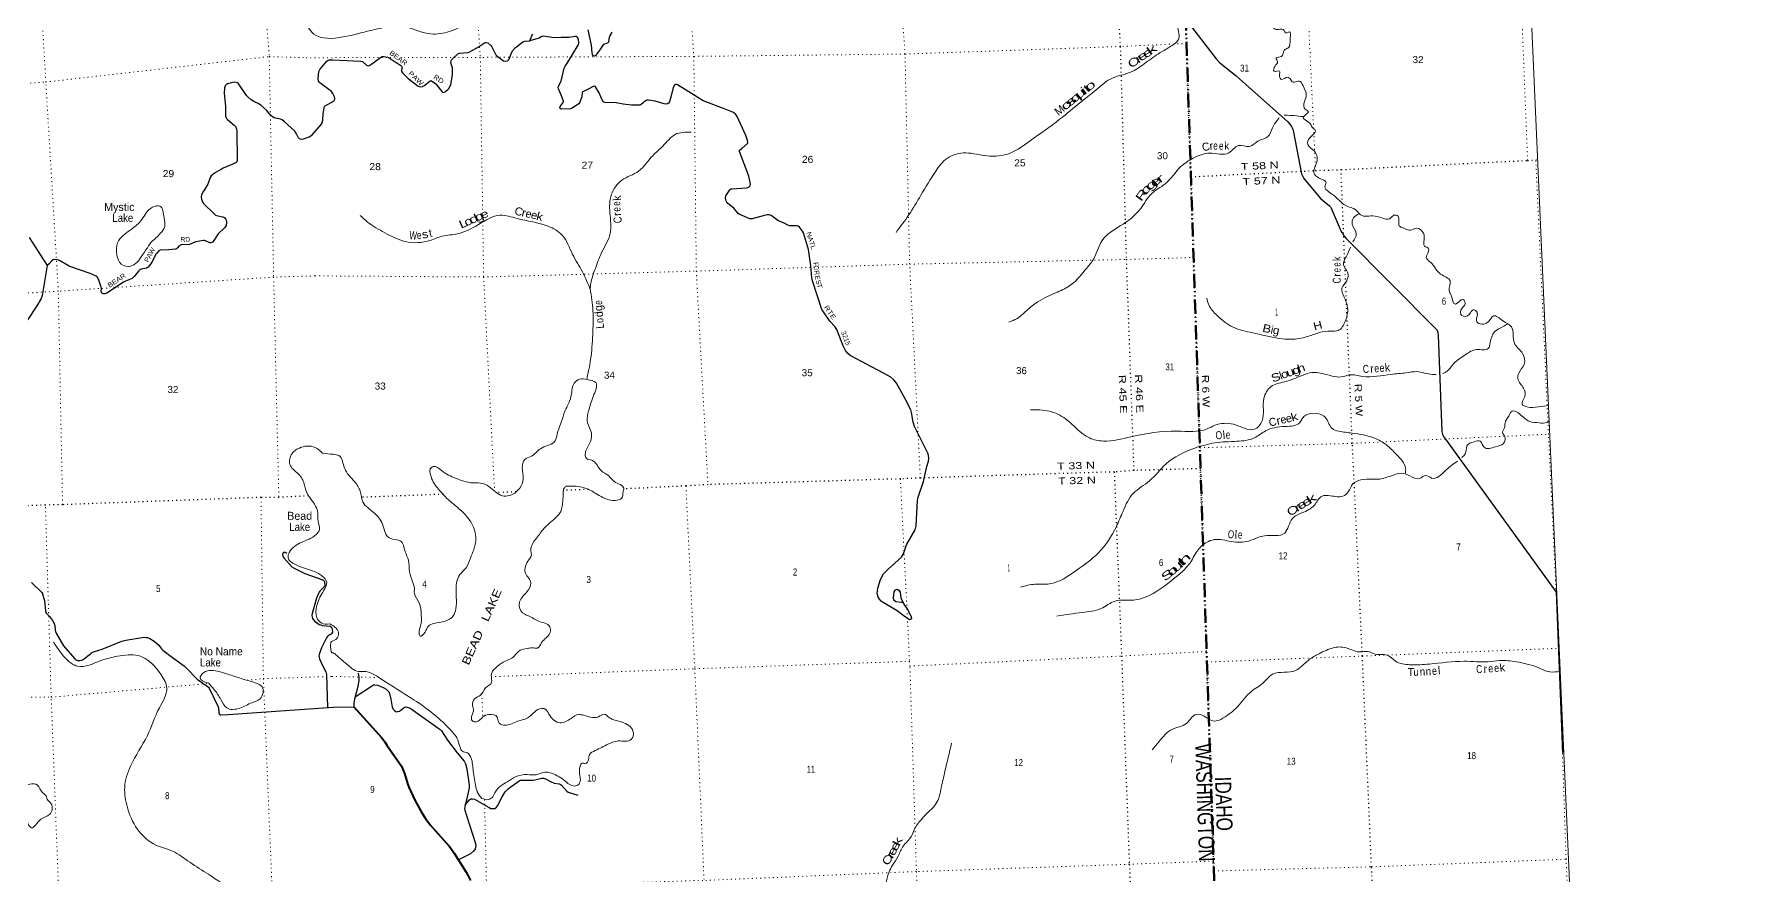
# Model space of a CAD drawing. Header units: feet. Extents: x 733631 to 986127, y 195788 to 388968.
# Drawn here: x 943227 to 986127, y 308311 to 329319 of the extents above; entities that cross this region are included whole.
import ezdxf
from ezdxf.enums import TextEntityAlignment as Align

# ---------------------------------------------------------------- set-up
doc = ezdxf.new("R2010")
doc.units = ezdxf.units.FT
doc.header["$LTSCALE"] = 70
doc.linetypes.add('DASH_DOUBLE_DOT', pattern=[9.2, 5, -1.2, 0.3, -1.2, 0.3, -1.2])
doc.linetypes.add('DOTTED', pattern=[1.5, 0.3, -1.2])
for name, color, linetype, lineweight in [('10', 7, 'DASH_DOUBLE_DOT', 60), ('26', 7, 'Continuous', 40), ('29', 7, 'Continuous', 25), ('39', 7, 'Continuous', 13), ('4', 7, 'Continuous', 13), ('6', 7, 'DOTTED', 25), ('7', 7, 'DOTTED', 13)]:
    doc.layers.add(name, color=color, linetype=linetype, lineweight=lineweight)
doc.layers.add('30', color=7, linetype='Continuous')
doc.layers.add('41', color=7, linetype='Continuous')

msp = doc.modelspace()

# ---------------------------------------------------------------- linework, layer by layer
at = {"layer": '10', "lineweight": 70}
msp.add_line((971579.07, 342647.22), (973095.97, 296695.18), dxfattribs=at)
at = {"layer": '26'}
msp.add_lwpolyline([(951217.26, 312529.32), (951912.24, 311753.55), (951986.98, 311654.55), (952038.31, 311570.48), (952401.57, 311042.93), (952431.5, 310983.79), (952477.11, 310861.96), (952566.28, 310588.58), (952589.22, 310521.07), (952738.67, 310197.16), (952910.22, 309880.47), (953005.06, 309733.73), (953117.35, 309583.32), (953594.07, 309043.95), (953650.32, 308975.08), (953717.66, 308872.91), (954020.33, 308399.6), (954066.15, 308318.67), (954125.24, 308189.46)], dxfattribs=at)
at = {"layer": '29'}
msp.add_line((950697.2, 312521.79), (951217.26, 312529.32), dxfattribs=at)
for points in [[(972006.89, 329687.24), (972763.13, 328705.49), (972848.04, 328618.72), (972936, 328547.36), (973028.6, 328474.48), (973260.73, 328289.17), (973349.63, 328212.57), (973497.53, 328073.18), (974554.99, 327135.18), (974610.32, 327077.23), (974649.83, 327017.93), (974681.94, 326951.22), (974704.28, 326872.77), (974900.3, 325835.53), (974912.84, 325801.05), (974930.12, 325768.93), (974966.37, 325715.06), (975376.84, 325221.55), (975407.97, 325192), (975475.7, 325136.95), (975593.18, 325043.75), (975622.82, 325011.63), (975644.43, 324975.18), (975692.43, 324859.35), (975895.06, 324399.02), (975932.12, 324335.25), (975969.17, 324283.36), (976020.37, 324220.52), (978254.71, 321964.49), (978287.4, 321928.46), (978309.04, 321875.54), (978319.14, 321806.46), (978410.38, 319400.87), (978423.86, 319339.23), (978434.81, 319306.87), (978453.49, 319274.99), (978497.78, 319210.55), (981265.03, 315389.62), (981423.06, 311384.43)], [(950090.11, 326750.07), (950169.31, 326809.67), (950412.91, 327085.62), (950439.76, 327173.84), (950448.8, 327333.75), (950468.07, 327490.35), (950477.26, 327515.64), (950498.55, 327534.06), (950646.79, 327614.21), (950720.86, 327669.71), (950739.25, 327697.31), (950738.79, 327729.87), (950730.05, 327759.4), (950690.98, 327844.48), (950656.77, 327889.21), (950360.05, 328106.63), (950346.26, 328122.73), (950333.29, 328151.39), (950318.69, 328212.41), (950338.73, 328391.85), (950360.05, 328437.77), (950537.72, 328650.16), (950559.99, 328667.73), (950599.06, 328679.23), (950690.05, 328684.09), (951380.43, 328647.03), (951428.95, 328638.68), (951532.11, 328550.45), (951575.77, 328536.65), (951596.45, 328538.95), (951617.14, 328548.15), (951662.36, 328579.83), (951901.39, 328757.41), (951922.79, 328768.91), (951959.56, 328768.91), (952065.28, 328748.21), (952098.75, 328735.09), (952268.21, 328612.47), (952382.42, 328545.85), (952412.3, 328515.95), (952419.19, 328499.86), (952416.89, 328483.76), (952405.4, 328407.87), (952414.16, 328381.68), (952430.68, 328357.28), (952575.23, 328220.28), (952819.07, 328028.44), (952848.94, 328014.65), (952872.03, 328011.24), (952931.68, 328019.25), (952959.26, 328030.74), (952987.65, 328051.4), (953120.13, 328154.92), (953136.21, 328164.12), (953154.92, 328158.75), (953265.39, 328087.63), (953383.5, 327936.17), (953414.28, 327888.18), (953439.08, 327870.36), (953474.04, 327872.08), (953501.61, 327888.18), (953570.56, 327947.96), (953592.12, 327979.01), (953634.91, 328065.24), (953646.95, 328110.95), (953676.14, 328318.29), (953676.93, 328481.82), (953641.8, 328610.24), (953644.77, 328657.81), (953664.78, 328695.33), (953811.86, 328833.3), (953844.52, 328853.59), (954069.26, 328865.49), (954112.62, 328879.24), (954329.39, 329011.3), (954480.63, 329109.24), (954508.2, 329118.44), (954524.94, 329120.08), (954558.76, 329106.94), (954639.2, 329042.56), (954665.49, 329010.12), (954763.3, 328805.7), (954795.55, 328772.47), (954956.34, 328658.53), (954995.3, 328651.37), (955055.16, 328660.83), (955080.99, 328681.94), (955096.53, 328702.22), (955157.98, 328861.43), (955188.46, 328913.78), (955250.51, 328987.37), (955276.91, 329008.72), (955441.25, 329132.24), (955487.08, 329152.55), (955616.26, 329161.1)], [(955616.26, 329161.1), (955665.48, 329282.66), (955689.46, 329327.7)], [(956392.63, 329237.99), (956212.14, 329235.61), (955953.74, 329272.51), (955911.05, 329268.84), (955842.07, 329227), (955813.55, 329212.72), (955616.26, 329161.1)], [(957390.71, 327756.41), (957348.58, 327860.02), (957254.5, 328010.05), (957249.9, 328016.95), (957228, 328021.45), (957197.04, 328014.65), (957122.93, 327971.74), (956939.65, 327885.87), (956923.56, 327872.07), (956921.68, 327854.6), (956911.6, 327763.26), (956855.74, 327609.07), (956836.23, 327582.33), (956657.5, 327469.88), (956627.1, 327458.15), (956403.37, 327448.96), (956383.5, 327458.15), (956369.71, 327471.95), (956360.52, 327490.34), (956369.83, 327519.93), (956446.57, 327614.63), (956452.44, 327632.92), (956452.44, 327649.01), (956402.47, 327785.98), (956326.04, 327959.46), (956322.5, 327989.82), (956326.04, 328026.14), (956398.2, 328153.1), (956470.91, 328473.65), (956496.11, 328522.86), (956537.01, 328579.92), (956819.54, 329052.36), (956833.93, 329079.35), (956836.23, 329116.14), (956831.78, 329186.19), (956813.25, 329228.82), (956769.6, 329263.78), (956744.3, 329265.61), (956590.47, 329240.6), (956392.63, 329237.99)], [(957063.8, 329430.02), (957141.41, 329052.48), (957162.17, 328859.77), (957169.47, 328826.4), (957180.96, 328803.4), (957192.45, 328789.6), (957216.58, 328779.26), (957240.71, 328779.26), (957256.49, 328787.84), (957268.29, 328796.5), (957369.53, 328930.8), (957462.47, 329070.72), (957471.67, 329078.2), (957485.46, 329083.95), (957559, 329103.5), (957573.87, 329114.7), (957585.43, 329133.39), (957600.24, 329249.24), (957610.71, 329277.12), (957673.91, 329374.85)], [(950090.11, 326750.07), (949950.8, 326699.76), (949911.74, 326695.16), (949880.44, 326698.78), (949851.99, 326711.26), (949833.6, 326731.95), (949779.05, 326837.71), (949734.78, 326899.82), (949475.1, 327145.86), (949423.64, 327181.74), (949376.28, 327203.35), (949254.48, 327224.05), (949217.71, 327237.84), (949183.7, 327256.34), (949137.28, 327293.03), (949038.92, 327415.63), (948893.69, 327545.98), (948841.13, 327584.78), (948715.19, 327642), (948647.79, 327683.95), (948570.89, 327746.84), (948530.59, 327792.02), (948337.46, 328075.85), (948309.97, 328104.76), (948273.21, 328120.85), (948236.44, 328125.45), (948181.81, 328119.71), (948059.48, 328084.06), (948034.55, 328069.13), (947997.44, 328031.17), (947981.35, 327982.88), (947973.74, 327852.77), (948009.27, 327519.45), (948006.25, 327277.28), (948018.11, 327233.24), (948029.6, 327219.44), (948052.41, 327196.53), (948222.77, 327052.44), (948257.11, 327014.79), (948273.2, 326980.3), (948282.39, 326957.3), (948290.51, 326897.97), (948295.94, 326164.02), (948292.73, 326149.03), (948284.69, 326136.37), (948270.9, 326122.58), (948241.03, 326104.18), (948150.99, 326063.11), (947948.02, 325977.71), (947903.33, 325953.84), (947734.26, 325849.89), (947671.11, 325805.24), (947648.13, 325782.25), (947625.72, 325748.5), (947562.69, 325580.45), (947466.67, 325414.7)], [(961986.91, 324594.52), (961811, 324674.55), (961641.66, 324795.25), (961598.41, 324811.14), (961540.54, 324813.64), (961443.6, 324787.17), (961165.64, 324710.56), (961113.09, 324714.76), (960863.24, 324818.39), (960821.22, 324848.14), (960714.38, 324978.39), (960561.35, 325095.8), (960533.95, 325128.69), (960513.27, 325181.58), (960501.78, 325239.07), (960510.11, 325291), (960612.09, 325439.13), (960632.77, 325457.53), (960662.29, 325464.2), (961029.81, 325484.79), (961062.53, 325492.02), (961097, 325510.42), (961122.28, 325540.31), (961124.73, 325580.41), (961087.62, 325776.33), (960849.56, 326392), (960844.2, 326409.55), (960855.69, 326427.95), (960915.08, 326465.95), (961049.05, 326593.82), (961060.23, 326618.81), (961048.74, 326664.8), (961007.81, 326791.55), (960795.94, 327271.88), (960761.42, 327322.03), (960704.02, 327366.17), (960453.08, 327471.95), (960014.57, 327632.92), (959944.56, 327662.22), (959649.1, 327841.05), (959306.74, 328056.04), (959278.68, 328066.55), (959251.59, 328067.54), (959226.31, 328046.84), (959197.09, 327989.76), (959154.25, 327816.04), (959099.74, 327631.64), (959079.23, 327600.72), (959051.65, 327582.33), (959017.18, 327573.13), (958968.42, 327580.6), (958748.7, 327650.23), (958580.52, 327676.61), (958539.13, 327673.95), (958502.39, 327660.51), (958386.18, 327563.29), (958362.2, 327552.43), (958336.92, 327550.13), (958205.93, 327547.83), (958151.79, 327553.46), (957948.46, 327573.46), (957770.76, 327608.88), (957486.99, 327616.75), (957454.43, 327632.92), (957428.19, 327664.23), (957390.71, 327756.41)], [(947466.67, 325414.7), (947459.68, 325402.64), (947406.83, 325308.55), (947399.58, 325258.92), (947404.53, 325207.37), (947420.62, 325163.68), (947441.3, 325119.99), (947457.61, 325095.98), (947718.21, 324834.86), (947741.28, 324817.49), (947757.28, 324807.26), (947777.96, 324799.21), (947941.86, 324763.42), (947967.56, 324752.07), (947984.79, 324738.27), (948007.77, 324708.38), (948028.45, 324660.09), (948029.6, 324646.3), (948029.32, 324619.87), (948019.26, 324549.71), (948007.77, 324519.82), (947982.69, 324490.84), (947826.02, 324336.99), (947716.22, 324175.04), (947676.85, 324132.35), (947656.17, 324118.56), (947642.38, 324113.96), (947634.17, 324113.08), (947619.4, 324112.81), (947601.01, 324117.41), (947506.79, 324165.7), (947475.86, 324170.95), (947448.19, 324170.3), (947265.03, 324139.87), (947240.21, 324133.5), (947106.4, 324072.68), (947085.09, 324067.96), (946914.46, 324062.79), (946896.08, 324060.49), (946874.85, 324052.83), (946852.99, 324042.09), (946839.2, 324030.02), (946801.86, 323986.91), (946777.77, 323966.04), (946766.81, 323958.74), (946757.62, 323955.86), (946588.95, 323939.92), (946371.24, 323926.71), (946353.16, 323922.52), (946339.37, 323912.17), (946278.47, 323845.48), (946265.83, 323830.54), (946253.35, 323808.78), (946164.72, 323631.63), (946147.51, 323604.64), (946081.98, 323514.36), (946073.94, 323505.16), (946059, 323494.81), (946029.8, 323482.69), (945901.58, 323453.42), (945864.01, 323439.39), (945849.88, 323430.43), (945836.09, 323417.78), (945792.88, 323359.75), (945725.78, 323271.77), (945699.35, 323246.47), (945669.68, 323225.47), (945506.32, 323159.09), (945457.59, 323133.83), (945035.57, 322859.87), (944992.7, 322842.91), (944959.37, 322840.61), (944935.24, 322845.21), (944914.33, 322858.79), (944901.92, 322879.7), (944899.62, 322900.4), (944904.93, 322975.38), (944900.77, 323002.73), (944832.98, 323208.52), (944809.45, 323249.7), (944798.51, 323263.71), (944768.63, 323284.41), (944619.03, 323346.55), (944117.86, 323519.05), (944079.22, 323537.34), (943858.6, 323670.71), (943806.91, 323687.46), (943729.91, 323693.71), (943695.44, 323686.81), (943668.35, 323667.5), (943595.1, 323589.79), (943550.55, 323547.57)], [(964937.2, 315127.86), (964903.91, 315128.73), (964757.14, 315151.59), (964711.99, 315192.25), (964700.03, 315251.64), (964717.61, 315401.88), (964748.76, 315445.2), (964795.79, 315464.37), (964836.09, 315440.6), (964869.9, 315391.42), (964888.59, 315245.02), (964962.18, 315093.33), (965072.66, 314931.39), (965142.3, 314777.48), (965148.63, 314723.14), (965125.65, 314704.74), (965099.27, 314698.61), (964971.83, 314787.03), (964797.61, 314925.56), (964444.43, 315127.72), (964394.84, 315164.65), (964353.47, 315210.64), (964321.3, 315265.83), (964296.46, 315358.4), (964307.51, 315486.59), (964375.99, 315707.55), (964450, 315845.33), (964566.99, 315963.44), (964901.69, 316264.94), (964955.58, 316346.63), (965027.55, 316574.05), (965239.67, 316946.05), (965268.13, 317045.7), (965280.84, 317202.44), (965304.12, 317677.92), (965318.69, 317758.57), (965451.05, 318149.56), (965535.47, 318525.2), (965576.09, 318660), (965584.95, 318731.55), (965585.28, 318756.58), (965566.9, 318843.96), (965447.92, 319079.85), (965227.43, 319528.89), (965190, 319635.02), (965149.24, 319874.11), (965134.84, 319943.16), (964994.38, 320213.44), (964776.34, 320610.03), (964709.84, 320691.53), (964638.45, 320757.21), (964455.23, 320862.33), (963618.07, 321299.9), (963554.41, 321359.74), (963498.57, 321424.08), (963447.16, 321540.01), (963287.05, 321951.73), (963236.58, 322021.97), (963109.77, 322158.73), (962953.81, 322387), (962914.84, 322449.69), (962678.15, 323164.25), (962662.04, 323236.14), (962639.28, 323535.68), (962574.27, 323948.17), (962450.34, 324365.75), (962429.93, 324406.62), (962354.09, 324503.21), (962321.58, 324528.79), (962285.14, 324540), (962106.49, 324540.12), (962057.63, 324556.1), (961986.91, 324594.52)], [(943099.9, 324249.6), (943550.55, 323547.57)], [(943550.55, 323547.57), (943423.19, 322799.95), (943394.39, 322725.63), (943287.47, 322542.1), (943068.7, 322200.07), (942328.1, 321249.36), (942291.33, 321189.58), (942258.35, 321094.89), (942221.59, 320839.2), (942161.48, 320475.62), (941919.59, 318525.09), (941907.55, 318278.44), (941911.18, 318224.2), (942010.82, 317726.3)], [(949548.79, 316353.23), (949516.27, 316375.5), (949502.48, 316381.25), (949485.25, 316383.55), (949470.31, 316382.4), (949455.26, 316376.1), (949442.73, 316368.6), (949436.99, 316358.25), (949433.54, 316334.11), (949438.14, 316291.57), (949447.33, 316269.72), (949461.08, 316249.27), (949665.41, 316025.94), (949719.65, 315985.74), (949984.53, 315855.85), (950438.64, 315695.49), (950460.75, 315677.61), (950473.39, 315663.82), (950482.58, 315645.42), (950487.39, 315558.37), (950481.44, 315538.5), (950464.2, 315514.35), (950366.67, 315414.11), (950349.3, 315389.04), (950324.02, 315339.59), (950279.7, 315239), (950168.91, 314855.57), (950164.31, 314816.48), (950169.93, 314768.45), (950181.54, 314731.4), (950196.48, 314706.1), (950242.44, 314657.81), (950276.91, 314629.07), (950310.77, 314606.98), (950350.45, 314584.23), (950384.92, 314570.44), (950428.58, 314558.94), (950610.98, 314542.55)], [(943156.42, 315628.42), (943412.38, 315381.04), (943427.71, 315360.37), (943434.6, 315343.13), (943474.81, 315210.21), (943481.7, 315182.17), (943502.44, 314916.9), (943511.58, 314888.99), (943526.51, 314868.29), (943609.7, 314782.25), (943685.08, 314682.03), (943714.03, 314623.27), (943735.63, 314555.56), (943744.82, 314449.79), (943754.02, 314409.55), (943770.44, 314363.44), (943956.83, 314046.57), (944237.75, 313725.46), (944267.76, 313702.68), (944287.16, 313688.67), (944306.69, 313681.77), (944326.22, 313679.47), (944364.14, 313681.77), (944400.91, 313687.52), (944428.48, 313697.87), (944476.85, 313727.63), (944646.18, 313869.91), (944661.73, 313880.68), (944701.94, 313895.62), (944920.8, 313964.18), (945416.77, 314168.64), (945517.73, 314194.54), (945919.89, 314258.93), (945984.5, 314263.18), (946021, 314261.23), (946053.17, 314254.33), (946110.62, 314229.03), (946223.22, 314162.35), (946288.84, 314106.59), (946335.83, 314063.48), (946402.46, 313978.39), (946439.24, 313941.6), (946471.42, 313916.62), (946649.48, 313780.93), (946977.89, 313540.63), (947034.41, 313493.2), (947295.97, 313217.21), (947353.84, 313171.28), (947550.71, 313040.38), (947576.74, 313014.91), (947602.02, 312975.82), (947816.31, 312539.26), (947827.23, 312499.84), (947841.02, 312375.66), (947850.21, 312350.37), (947857.1, 312341.18), (947877.78, 312327.38), (947890.86, 312324.57), (948074.18, 312338.35), (950697.2, 312521.79)], [(950619.99, 314331.24), (950668.01, 314362.07), (950684.1, 314387.37), (950684.1, 314419.56), (950681.8, 314449.45), (950668.01, 314493.15), (950649.62, 314518.44), (950610.98, 314542.55)], [(950619.99, 314331.24), (950668.01, 314362.07), (950684.1, 314387.37), (950684.1, 314419.56), (950681.8, 314449.45), (950668.01, 314493.15), (950649.62, 314518.44), (950610.98, 314542.55)], [(950619.99, 314331.24), (950574.51, 314297.95), (950556.13, 314279.56), (950531.47, 314247.18), (950407.58, 313995.88), (950351.59, 313861.06), (950343.56, 313828.86), (950340.1, 313796.67), (950343.56, 313757.58), (950351.19, 313727.26), (950420.95, 313572.88), (950515.85, 313399.38), (950533.13, 313336.78), (950552.56, 312511.67)], [(951322.41, 313364.64), (951339.07, 313260.59), (951338.06, 313195.89), (951310.83, 313035.07), (951229.86, 312718.14), (951214.07, 312618.44), (951217.26, 312529.32)], [(951244.18, 312774.19), (951676.24, 313057.57), (951702.17, 313072.03), (951738.94, 313076.63), (951813.49, 313066.52), (951964.18, 313001.48), (952021.62, 312966.25), (952056.09, 312934.05), (952088.26, 312897.26), (952106.35, 312855.27), (952140.84, 312717.75), (952172.15, 312515.48), (952200.87, 312462.64), (952226.15, 312432.74), (952260.62, 312412.05), (952285.9, 312405.15), (952316.65, 312407.74), (952354.84, 312421.25), (952434.6, 312486.36), (952483.54, 312517.83), (952513.41, 312524.73), (952536.25, 312521.77), (952580.06, 312513.23), (952649.59, 312477.04), (953370.63, 311961.34), (953405.12, 311923.85), (953553.19, 311691.15), (953798.12, 311374.54), (953969.07, 311173.27), (953991.13, 311135.79), (954007.21, 311099), (954034.63, 310974.75), (954094.54, 310574.69), (954092.23, 310501.33), (954054.33, 310307.68), (953984.23, 310031.99), (953981.89, 309981.09), (953986.53, 309944.61), (954025.81, 309813.76), (954255.35, 309116.93), (954260.01, 309038.57), (954246.22, 308978.78), (954202.56, 308918.99), (954127.24, 308858.17), (953827.46, 308701.21)], [(953996.35, 310079.67), (954101.44, 310206.75), (954138.82, 310229.2), (954179.58, 310232.04), (954226.39, 310217.47), (954593.98, 310010), (954639.21, 309990.59), (954678.27, 309985.99), (954738.03, 309990.59), (954781.91, 310017.48), (954806.97, 310050.38), (954922.23, 310274.84), (954995.42, 310402.21), (955061.12, 310473.6), (955110.33, 310512.59), (955349.33, 310680.46), (955376.91, 310691.96), (955403.29, 310698.78), (955693.02, 310693.23), (955889.4, 310740.25), (955914.68, 310742.55), (955954.06, 310740.74), (956006.61, 310724.15), (956142.19, 310653.36), (956222.63, 310622.97), (956344.94, 310601.04), (956381.21, 310586.18), (956404.19, 310567.78), (956535.18, 310418.31), (956566.74, 310394.27), (956812.9, 310321.94)]]:
    msp.add_lwpolyline(points, dxfattribs=at)
at = {"layer": '39'}
for points in [[(949961.55, 329728.73), (950214.83, 329325.78), (950948.39, 329253.4), (951636.98, 329417.74), (951993.58, 329496.42), (952309.21, 329540.89), (953079, 329336.59), (953542.66, 329373.52), (954383.58, 329751.05), (955197.96, 329997.91), (955794.44, 330186.45), (956376.68, 330240.83), (956657.61, 330382.89), (957031.63, 330569.58), (957414.89, 330956.98), (957551.21, 331120.89)], [(964765.37, 324372.46), (965083.7, 324809.56), (965385.37, 325302.56), (965757.24, 325899.87), (966048.14, 326226.49), (966511.59, 326358.5), (967036.83, 326284.89), (967616.33, 326355.33), (968124.43, 326665.36), (968855.26, 327197.8), (969386.31, 327628.23), (969720.38, 327894.06), (970123.32, 328203.44), (970671.15, 328393.86), (971007.3, 328613.24), (971370.45, 328862.17), (971636.44, 329021.76), (971834.08, 329216.74), (971800.13, 329569.29), (971870.06, 329768.94)], [(981077.44, 320049.89), (980820.5, 320020.58), (980533.52, 320013.81), (980417.12, 320083.46), (980481.33, 320276.52), (980451.94, 320481.58), (980309.71, 320722.05), (980329.82, 320860.53), (980467.38, 321087.22), (980427.31, 321350.47), (980223.78, 321604.38), (980148.76, 322015.79), (979933.68, 322166), (979699.48, 322291.08), (979517.72, 322102.88), (979270.35, 322160.6), (979291.26, 322371.95), (979191.1, 322440.31), (979095.02, 322326.75), (978904.02, 322300), (978881.92, 322432.54), (978989.88, 322597.21), (978942.97, 322696.27), (978745.76, 322582.24), (978640.68, 322806.17), (978590.85, 322925.33), (978614.71, 323161.09), (978378.54, 323330.59), (978120.35, 323630.62), (978018.11, 323745.42), (978033.67, 323804.79), (978076.66, 323974.64), (977976.95, 324032.9), (977963.86, 324190.13), (977955.35, 324335.42), (977772.93, 324479), (977625.33, 324431.93), (977442.84, 324486.49), (977345.42, 324538.78), (977312.3, 324782.11), (977208.25, 324801.73), (977136.34, 324735.79), (976737.73, 324782.7), (976378.29, 324813.15), (976276.23, 324923.91), (975989.37, 325050.68), (975768.17, 325247.15), (975573.55, 325392.21), (975483.16, 325513.61), (975517.1, 325614.27), (975337.88, 325731.69), (975208.31, 325869.54), (975267.31, 326088.67), (975292.4, 326251.65), (975221.12, 326398.18), (975055.61, 326570.84), (975106.95, 326735), (975244.12, 326925.25), (975172.22, 326994.87), (975104.67, 327103.12), (974942.17, 327253.67), (975073.79, 327387.02), (974989.96, 327452.06), (974968.43, 327617), (975018.6, 327807.41), (974939.76, 328032.51), (974841.3, 328153.54), (974690.95, 328122.54), (974612.01, 328214.1), (974559.91, 328248.18), (974400.65, 328190.48), (974349.43, 328295.42), (974348.69, 328402.61), (974217.36, 328398.76), (974237.93, 328527.15), (974299.96, 328633.11), (974267.72, 328720.69), (974403.12, 328769.23), (974463.17, 328919.62), (974559.67, 328978.56), (974619.33, 329228.07), (974596.33, 329380.8), (974498.39, 329354.16), (974467.32, 329415.5), (974322.53, 329441.39), (974218.3, 329465.05), (974191.76, 329560.98), (974300.34, 329575.95), (974286.82, 329652.23), (974176.08, 329685.72), (974214.27, 329827.03)], [(974342.75, 327232.3), (974288.34, 327171.81), (974175.22, 326986.68), (974061.71, 326765.11), (973839.36, 326670.19), (973591.19, 326519.48), (973327.27, 326540.04), (973086.32, 326363.36), (972603.33, 326351.86), (972190.17, 326226.14), (971887.89, 326018.39), (971486.6, 325581.62), (971159.16, 325348.46), (970880.7, 324969.8), (970368.09, 324534.12), (969916.85, 324174.02), (969706.79, 323713.44), (969532.97, 323483.11), (969142.8, 323069.1), (968799.07, 322883.77), (968310.2, 322641.36), (968032.51, 322426.61), (967784.84, 322219.27), (967588.29, 322135.62)], [(974937.79, 327264.37), (974497.12, 327298.5), (974467, 327297.65)], [(959644.44, 326876.72), (959246.38, 326820.47), (958933.85, 326525.26), (958683.41, 326289.47), (958332.54, 325901.5), (957913.61, 325678.4), (957648.84, 325310.47), (957612.32, 324859.67), (957621.09, 324346.16), (957405.6, 323871.18), (957251.3, 323475.81), (957146.42, 323151.45), (957120.85, 322962.97)], [(946141.17, 324124.97), (946388.38, 324360.32), (946485.61, 324520.2), (946470.55, 324741.62), (946363.16, 325029.52), (946178.48, 325000.94), (945910.66, 324691.97), (945643.76, 324445.64), (945306.2, 324115.33), (945291.16, 323807.74), (945399.47, 323582.48), (945638.63, 323532.76), (945785.89, 323622.23), (945932.27, 323810.6), (946022.54, 323947.96), (946141.17, 324124.97)], [(957122.38, 322950.74), (956929.48, 323388.58), (956681.4, 323824.61), (956421.25, 324304.62), (956069.39, 324527.62), (955291.88, 324723.48), (954871.63, 324801.79), (954327.71, 324569.06), (953803.88, 324339.25), (953424.27, 324277.75), (953125.38, 324175.36), (952497.56, 324145.24), (951988.04, 324365.24), (951557.38, 324631.24), (951373.98, 324797.04)], [(976338.42, 324840.23), (976201.57, 324738.48), (976170.24, 324579.26), (976269.99, 324338.92), (976183.19, 324141.06)], [(976123.86, 324008.85), (976014.32, 323767.04), (975946.34, 323567.74), (976051.82, 323380.26), (976031, 323166.88), (975909.72, 322983.41), (975988.97, 322703.7), (976053.31, 322486.05), (975991.47, 322149.45), (975813.35, 321924.99), (975637.96, 321911.08), (975344.36, 321871.64), (975043.36, 321771.17), (974641.72, 321704.64), (974339.26, 321727.53), (973679.54, 321867.96), (973191.98, 322003.96), (972790.35, 322299.59), (972582.33, 322563.42), (972532.36, 322731.13)], [(957120.85, 322962.97), (957189.34, 322416.91), (957183.63, 321819.8), (957132.3, 321202.44), (957033.25, 320702.31)], [(978426.99, 320849.08), (978511.87, 320888.44), (978702.92, 321095.27), (979010.25, 321325.5), (979271.81, 321448.49), (979568.06, 321473.88), (979618.1, 321621.79), (979719.63, 321885.31), (979942.01, 322024.75), (980053.19, 322091.04)], [(968123.05, 319946.12), (968598.11, 319908.71), (969003.22, 319716.41), (969603.11, 319239.47), (969948.48, 319161.85), (970635.56, 319269.48), (971794.55, 319410.36), (972544.55, 319468.2), (972736.78, 319557.73), (973196.94, 319582.36), (973474.47, 319483.5), (973718.47, 319455.98), (973913.28, 319669.04), (973960.9, 320233.63), (974140.17, 320522.88), (974474.68, 320643.06), (974920.72, 320802.62), (975160.21, 320876.06), (975502.2, 320828.64), (975945.69, 320773.62), (976087.5, 320814.36), (976424.92, 320778.88), (977138.84, 320829.03), (977517.43, 320868.23), (977781.2, 320896.21), (978170.8, 320824.62), (978264.8, 320822.49)], [(950427.98, 318856.8), (950695.55, 318832.52), (950840.71, 318798.55), (950977.94, 318489.06), (951236.09, 318144.52), (951372, 317909.84), (951436.31, 317647.67), (951738.73, 317353.67), (951949, 317039.36), (952016.84, 316834), (952190.28, 316710.25), (952373.98, 316673.96), (952497.47, 316400.28), (952579.89, 316185.46), (952606.83, 315899.36), (952682.98, 315643.8), (952726.63, 315481.87), (952726.07, 315358.42), (952845.92, 315121), (952900, 314815.89), (952891.75, 314592.96), (952844.87, 314374.38), (952872.79, 314292.67), (952991.98, 314387.03), (953075.99, 314544.55), (953214.7, 314609.43), (953495.47, 314664.48), (953691.97, 314794.67), (953762.86, 314973.86), (953774.2, 315263.69), (953790.67, 315665.03), (953864.22, 315830.18), (954018.44, 316000.97), (954127.1, 316240.52), (954208.76, 316450.55), (954256.96, 316820.93), (954203.88, 317012.79), (954046.97, 317264.74), (953809.84, 317500.97), (953568.09, 317704.62), (953427.89, 317854.13), (953196.4, 318145.24), (953127.81, 318322.24), (953123.42, 318465.69), (953199.46, 318529.79), (953406.41, 318425.75), (953752.7, 318236.89), (954188.88, 318118.83), (954440.41, 318103.78), (954629.46, 317992.87), (954972.34, 317789.7), (955141.13, 317815.46), (955359.96, 317989.14), (955447.04, 318213.57), (955424.14, 318499.84), (955485.88, 318702.91), (955634.24, 318778.33), (955880.52, 318971.44), (956054.95, 319052.09), (956221.12, 319136.4), (956286.78, 319297.15), (956326.72, 319444.61), (956397.17, 319633.9), (956490.08, 319909.18), (956606.18, 320163.23), (956660.78, 320390.25), (956693.77, 320557.63), (956858.89, 320710.7), (957047.57, 320698.9), (957259.4, 320621.38), (957193.97, 320274.51), (957082.46, 319917.47), (957047.39, 319660.97), (957157.34, 319328.01), (957104.85, 319099.06), (956997.63, 318827.2), (957026.09, 318733.38), (957165.91, 318682.98), (957395.96, 318424.19), (957579.58, 318298.87), (957755.19, 318126.66), (957908.2, 318052.57), (957960.81, 317961.86), (957941.12, 317904.33), (957926.88, 317770.16), (957851.03, 317702.02), (957633.33, 317684.19), (957259.59, 317853.6), (957139.06, 317925.09), (956914.57, 318014.19), (956523.19, 318035.11)], [(967877.81, 315516.4), (968238.71, 315589.19), (968602.49, 315597.38), (969292.89, 315947.94), (969818.51, 316363.97), (970272.39, 317027.67), (970439.26, 317413.48), (970696.66, 317855.95), (971099.5, 318167.34), (971513.45, 318592.53), (972230.31, 318984.74), (972738.18, 319118.75), (973286.72, 319157.45), (973719.86, 319243.6), (974001.46, 319416.03), (974490.13, 319526.92), (974859.86, 319628.44), (974920.05, 319730.27), (975007.48, 319811.07), (975272.64, 319853.28), (975495.48, 319756.02), (975663.57, 319480.29), (975830.53, 319410.87), (976162.52, 319360.99), (976726.62, 319232.46), (977014.93, 319073.38), (977276.92, 318824.11), (977502.77, 318478.12), (977492.57, 318341.78)], [(978904.7, 318754.44), (978993.69, 318842.25), (979035.33, 319042.39), (979212.72, 319147.44), (979372.13, 319156.6), (979463.69, 319008.95), (979750.48, 319019.76), (979946.94, 319105.43), (979977.1, 319290.9), (979921.08, 319367.3), (979975.98, 319497.22), (979989.01, 319613.13), (980078.35, 319787.08), (980165.99, 319908.34), (980351.13, 319839.75), (980600.32, 319650.59), (980838.44, 319618.76), (981040.25, 319629.81), (981093.54, 319667.05)], [(950427.98, 318856.8), (950243.52, 319004.99), (949851.87, 318989.22), (949649.88, 318820.54), (949627.19, 318544.91), (949816.85, 318351.61), (949965.93, 318120.13), (950036.59, 317879.02), (950255.77, 317539.66), (950311.42, 317356.43), (950319.12, 317160.93), (950355.59, 316956.63), (950268.96, 316827.52), (949904.5, 316631.27), (949599.36, 316381.18), (949569.54, 316248.58), (949754.06, 316077.26), (950482.41, 315735.3), (950525.54, 315673.65), (950503.98, 315507.22), (950435.52, 315391.41), (950283.33, 315035.19), (950287.08, 314756.72), (950393.08, 314622.67), (950614.13, 314594.93)], [(968782, 314794.09), (969419.42, 314881.29), (969886.43, 314979.06), (970240.26, 315164.85), (970708.31, 315193.88), (971255.61, 315396.42), (971846.69, 315841.67), (972098.34, 316095.72), (972290.4, 316415.9), (972525.5, 316632.78), (972720.66, 316702.21), (973147.72, 316652.53), (973580.07, 316665.81), (973804.7, 316754.76), (973976.71, 316798.88), (974481.5, 316865.98), (974675.61, 317230.75), (974912.13, 317370.82), (975223.11, 317564.8), (975413.52, 317785.76), (975627.45, 317797.36), (975935.33, 317788.88), (976066.28, 317891.85), (976178.95, 318087.08), (976386.71, 318191.47), (976921.3, 318225.5), (977451.74, 318352.42), (977610.27, 318290.73), (977849.83, 318226.59), (978008.11, 318306.5), (978150.67, 318240.05), (978508.09, 318436.11), (978797.49, 318661.07)], [(956523.19, 318035.11), (956468.55, 317990.18), (956447.8, 317865.84), (956436.36, 317669.07), (956383.56, 317401.66), (956315.11, 317303.51), (956023.35, 317041.6), (955825.67, 316802.1), (955653.3, 316539.46), (955638.7, 316413.37), (955647.97, 316296.43), (955587.51, 316200.66), (955503.59, 316041.12), (955501.34, 315864.99), (955589.98, 315737.45), (955635.59, 315622.14), (955534.46, 315395.06), (955357.34, 315148.39), (955343.85, 315042.58), (955484.56, 314836.44), (955612.44, 314781.46), (955813.52, 314673.11), (956111.47, 314524.58), (956117.87, 314381.22), (955977.7, 314213.09), (955906.6, 314128.98), (955803.34, 313994.87), (955671.48, 314003.13), (955543.07, 313979.18), (955368.86, 313939.01), (955221.63, 313792.82), (954947.3, 313638.92), (954751.44, 313494.6), (954647.97, 313320.02), (954658.1, 313138.38), (954506.57, 312998.06), (954379.14, 312816.34), (954231.41, 312726.78), (954179.98, 312564.64), (954204.19, 312430.17), (954168.41, 312325.38), (954175.08, 312175.96), (954279.22, 312154.32), (954439.82, 312272.78), (954588.73, 312336.09), (954796.08, 312268.49), (954827.64, 312150.53), (954950.64, 312069.03), (955268.6, 312152.05), (955559.41, 312254.09), (955734.99, 312399.52), (955907.04, 312488.15), (955984.49, 312475.43), (956089.55, 312342.55), (956370.38, 312124.47), (956642.48, 312237.8), (956836.46, 312333.48), (956958.69, 312314.67), (957128.61, 312269.67), (957324.46, 312278.43), (957473.36, 312341.75), (957596.36, 312260.25), (957689.65, 312209.8), (958049.11, 312088.3), (958174.37, 311956.32), (958195.71, 311795.42), (958150.77, 311714.5), (957822.84, 311673.53), (957565.45, 311593.22), (957244.86, 311433.2), (957101.62, 311333.73), (957078.68, 311213.33), (956998.3, 311110.59), (956917.08, 311117.08), (956867.56, 311048.09), (956863.89, 310813.23), (956868.63, 310661.7), (956794.31, 310559.24), (956658.58, 310563.28), (956426.72, 310726.9), (956250.23, 310828.26), (955990.21, 310897.56), (955766.69, 310828.88), (955543.88, 310835.1), (955255.12, 310777.67), (955050.28, 310653.18), (954877.03, 310546.29), (954755.78, 310407.33), (954684.56, 310280.72), (954570.43, 310208.85), (954413.25, 310240.26)], [(950651.04, 314160.52), (950789.73, 314231.84), (950832.69, 314357.18), (950776.88, 314485.22), (950614.13, 314594.93)], [(943702.82, 314142.8), (943993.13, 313756.2), (944307.31, 313540.28), (944890.94, 313681.87), (945304.32, 313789.48), (945827.47, 313805.16), (946397.58, 313324.24), (946539.56, 312991.48), (946353.42, 312504.49), (946052.27, 311808.36), (945630.92, 311048.21), (945485.33, 310518.65), (945552.98, 310012.91), (945798.04, 309478.87), (946277.75, 309066.54), (946677.43, 308921.14), (947111.98, 308644.06), (947578.01, 308344.18), (948172.45, 307902.73), (948560.23, 307468.05), (949127.27, 306845.66), (949671.84, 306309.07), (949967.16, 305821.74), (950183.97, 305326.8), (950066.5, 304679.39), (949940.55, 304039.67), (949887.95, 303633.46), (949768.06, 303319.09), (949523.6, 303150.5), (948967.99, 302933.46), (948716.19, 302546.47), (948615.8, 301962.43), (948505.31, 301377.92), (948216.03, 300565.22), (947895.1, 299535.03), (947928.98, 299138.81), (948134.37, 298913.91), (948459.61, 298557.16), (948575.81, 298091.98), (948596.92, 297505.38), (948455.42, 297137.53), (948083.1, 296977.27), (947731.54, 296765.46), (947407.69, 296403.46), (946977.49, 296064.91), (946714.02, 295790.46), (946556.66, 295543.27)], [(950657.05, 313877.78), (950650.21, 313899.6), (950638.62, 313937.7), (950633.65, 314018.88), (950635.31, 314111.65), (950651.04, 314160.52)], [(971164.57, 311455.12), (971335.78, 311652.97), (971673.66, 311969.55), (972023.42, 312110.64), (972266.15, 312337.98), (972468.47, 312292.41), (972714.68, 312169.89), (972936, 312242.51), (973301.47, 312529.98), (973646.56, 312911.63), (973797.78, 313013.49), (973969.78, 313148.65), (974173.75, 313337.84), (974468.84, 313389.48), (974754.09, 313434.62), (975064.66, 313683.21), (975298.88, 313829.25), (975651.96, 313986.67), (975966.47, 314010.86), (976341.73, 313898.17), (976497.01, 313909.16), (976555.74, 313907.74), (976744.74, 313843.36), (977037.28, 313815.99), (977252.37, 313665.77), (977610.3, 313578.6), (978097.15, 313594.32), (978968.02, 313663.63), (979275.99, 313653.13), (979561.22, 313653.75), (979847.29, 313680.72), (980267.39, 313650.96), (980812.02, 313505.37), (981106.07, 313399.16), (981368.96, 313412.61)], [(954413.25, 310240.26), (954298.85, 310401.05), (954256.77, 310573.16), (954192.75, 310964.83), (954127.85, 311285.64), (954055.14, 311373.44), (953927.71, 311418.32), (953868.51, 311520.88), (953787.2, 311755.98), (953688.37, 311885.09), (953196.03, 312354.71), (952721.57, 312695.64), (951882.3, 313232.69), (951465.62, 313412.32), (951287.49, 313414.47), (951129.18, 313516.64), (950784.35, 313808.74), (950696.57, 313871.58), (950655.18, 313878.07)], [(947577.85, 313120.3), (947370.17, 313251.29), (947423.79, 313352.66), (947802.94, 313416.32), (948063.58, 313341.33), (948396.67, 313233.28), (948747.91, 313126.06), (948924.99, 313023.05), (948870.8, 312729.84), (948667.43, 312629.75), (948364.64, 312494.85), (948036.77, 312498.14), (947890.72, 312709.57), (947716.12, 312966.15), (947576.9, 313121.36)], [(963631.73, 304101.92), (963461.9, 304180.88), (963420.59, 304290.31), (963443.88, 304493.68), (963459.97, 304994.14), (963520.43, 305316.51), (963664.73, 305482.81), (963735.39, 305712.57), (963883.34, 306069.21), (964065.35, 306342.4), (964101.06, 306584.76), (964007.33, 307007.47), (963961.73, 307258.34), (964087.81, 307470.35), (964348.82, 307605.44), (964465.78, 307885.84), (964522.7, 308151.41), (964594.21, 308407.51), (964678.04, 308569.07), (964817.52, 308797.87), (964945.84, 309050.45), (965149.48, 309292.23), (965218.99, 309457.2), (965407.43, 309722.58), (965488.35, 309813.2), (965788.98, 310148.35), (965894.61, 310501.07), (965989.1, 310922.09), (966152.36, 311615.27)], [(942925.59, 310047.07), (942743.93, 310323.52), (942758.8, 310431.21), (942914.33, 310517.01), (943118.71, 310596.96), (943306.2, 310569.13), (943430.77, 310382.97), (943506.54, 310323.82), (943545.96, 310222.63), (943650.88, 310106.25), (943609.52, 309839.87), (943386.87, 309720.72), (943152.78, 309506.17), (943062.29, 309617.15), (942991.35, 309945.06), (942914.69, 310062.73)]]:
    msp.add_spline(points, degree=3, dxfattribs=at)
at = {"layer": '4'}
msp.add_line((978041.57, 388968.11), (986127.21, 205281.03), dxfattribs=at)
msp.add_line((978041.57, 388968.11), (986127.21, 205281.03), dxfattribs=at)
at = {"layer": '6'}
for p, q in [((955269.43, 317894.3), (954822.89, 317878.05)), ((957078.36, 317954.32), (956454.46, 317932.63)), ((953444.81, 317835.19), (951404.74, 317757.38))]:
    msp.add_line(p, q, dxfattribs=at)
for points in [[(969675.06, 342564.16), (969797.61, 339755.72), (970057.1, 334482.53), (970370.27, 329015.69), (970518.76, 323697.17), (970707.48, 318429.01)], [(973095.97, 296695.18), (973056.83, 297838.59), (973054.7, 297945.4), (972885.24, 303112.98), (972876.45, 303264.33), (972708.67, 308427.87), (972700.58, 308672.82), (972536.48, 313644.04), (972527.72, 313909.4), (972377.04, 318474.1), (972359.83, 318995.39), (972202.99, 323746.53), (972136.43, 325762.77), (972026.58, 329090.68), (971962.88, 331020.25), (971847.14, 334526.35), (971785.08, 336406.6), (971672.45, 339818.44), (971610.71, 341688.85), (971579.07, 342647.22)], [(972136.43, 325762.77), (975252.59, 325920.08), (975895, 325940.73), (980551.9, 326171.35), (980755.73, 326182.49), (980807.05, 326181.81)], [(977190.42, 296874.04), (977106.36, 298043.88), (976926.3, 303253.76), (976650.22, 308530.15), (976421.21, 313794.49), (976169.84, 319106.39), (975886.92, 325940.37)], [(972377.04, 318474.1), (970707.48, 318429.01), (970219.51, 318393.01), (965373.07, 318238.88), (964874.28, 318218.59), (960063.82, 318074.16), (959512.99, 318041.43), (957960.74, 317966.2)], [(970219.51, 318393.01), (970402.61, 313794.29), (970596.35, 308595.14), (970828.88, 303252.05), (970958.53, 297902.34), (970964.42, 296602.28)], [(950080.66, 317794.06), (949338.73, 317756.48), (948893.8, 317754.45), (943932.59, 317573.62), (943504.2, 317564.26), (938638.66, 317371.62), (938140.53, 317340.93), (933338.98, 317203.7), (932818.65, 317131.61), (928179.6, 316777.63), (927681.98, 316736.87), (922687.81, 316504.33), (922331.76, 316488.73), (921415.68, 316449.92)]]:
    msp.add_lwpolyline(points, dxfattribs=at)
at = {"layer": '7'}
for p, q in [((952142.04, 328740.34), (950010.22, 328735.82)), ((950664.61, 313285.7), (951837.85, 313258.39)), ((954405.42, 312850.13), (954439.15, 312272.4))]:
    msp.add_line(p, q, dxfattribs=at)
for points in [[(974577.57, 342778.34), (974597.56, 341811.64), (974780.23, 336543.2), (975003.56, 331179.47), (975252.59, 325920.08)], [(980551.9, 326171.35), (980342.09, 331458.8), (980099.34, 336758.95), (979911.37, 342055.47), (979899.91, 343012.08)], [(958978.53, 342100.61), (959128.67, 339468.54), (959337.7, 334108.22), (959711.65, 328769.44), (959773.1, 323406.55), (960063.82, 318074.16)], [(965373.07, 318238.88), (965106.22, 323580.43), (964989.24, 328827.53), (964623.76, 334203.11), (964388.94, 339552.16), (964293.56, 342330.3)], [(947905.26, 341626.36), (948087.34, 338833.76), (948694.6, 333948.81), (949098.32, 328763.88), (949208.59, 323256.7), (949338.73, 317756.48)], [(953497.77, 341865.08), (953632.36, 339143.71), (954018.33, 334034.09), (954373.88, 328745.07), (954431.59, 324933.12)], [(943932.59, 317573.62), (943827.01, 322905.35), (943514.43, 328128.75), (943213.84, 333314.32), (942955.46, 338586.62), (942765.03, 341407.99)], [(972026.58, 329090.68), (970370.27, 329015.69), (964989.24, 328827.53), (959711.65, 328769.44), (954373.88, 328745.07), (952477.22, 328741.05)], [(919392.99, 327080.75), (922421.32, 327205.4), (927730.6, 327139.55), (932838.47, 327421.93), (937991.78, 327766.95), (943514.43, 328128.75), (949098.32, 328763.88), (950010.22, 328735.82)], [(982067.35, 297088.3), (982009.09, 298251.11), (981756, 303465.81), (981513.21, 308721.44), (981332.2, 313998.04), (981073.69, 319330.19), (980755.73, 326182.49)], [(954435.83, 324653.17), (954456.89, 323261.76), (954729.45, 317933.64)], [(950242.66, 323288.08), (954452.95, 323259.56), (959773.1, 323406.55), (965106.22, 323580.43), (970518.76, 323697.17), (972202.99, 323746.53)], [(950242.66, 323288.08), (949208.59, 323256.7), (945174.02, 322993.29)], [(945047.63, 322985.04), (943827.01, 322905.35), (938332.83, 322581.19), (933058.64, 322267.03), (927855.7, 321943.98), (922533.9, 321864.45), (919614.91, 321706.15)], [(972359.83, 318995.39), (976169.84, 319106.39), (981063.6, 319333.44), (981108.4, 319339.95)], [(959512.99, 318041.43), (959735.03, 313476.82), (959966.96, 308192.38)], [(964874.28, 318218.59), (965104.04, 313662.42), (965112.51, 313511.55), (965275.8, 308411.7), (965481, 303091.67), (965524.49, 301417.95)], [(943837.64, 307866.72), (943647.89, 312767.31), (943504.2, 317564.26)], [(948893.8, 317754.45), (948953.21, 313228.27), (949176.32, 307811.01), (949325.39, 302499.42), (949589.09, 297095.69), (949610.9, 295682.66)], [(954644.94, 313277.3), (959735.03, 313476.82), (965104.04, 313662.42)], [(965109.36, 313543.28), (970402.61, 313794.29), (972527.72, 313909.4)], [(972536.48, 313644.04), (976421.21, 313794.49), (981344.09, 313988.65)], [(948543.49, 313192.67), (948953.21, 313228.27), (950664.61, 313285.7)], [(937901.03, 312805.22), (943647.89, 312767.31), (947594.76, 313110.24)], [(954481.22, 310207.02), (954528.86, 308013.8), (954652.15, 302625.36), (954922.94, 297313.24), (955002.91, 295912.94)], [(972700.58, 308672.82), (970596.35, 308595.14), (965275.8, 308411.7), (960029.64, 308193.16), (959936.79, 308193), (954528.86, 308013.8), (950896.1, 307860.12)], [(972708.67, 308427.87), (976650.22, 308530.15), (981513.21, 308721.44), (981576.07, 308722.01)]]:
    msp.add_lwpolyline(points, dxfattribs=at)

# ---------------------------------------------------------------- texts
at = {"layer": '10', "width": 0.8}
for s, p in [('WASHINGTON', (972242.9, 311602.85)), ('IDAHO', (972737.35, 310775.73))]:
    msp.add_text(s, height=400, rotation=271.869, dxfattribs=at).set_placement(p)
at = {"layer": '30'}
for s, rotation, width, p in [('BEAR', 324.111, 1.15, (952293.85, 328682.94)), ('PAW', 316.536, 1.2, (952726.91, 328178.05)), ('RD', 327.227, 1.15, (953303.31, 328153.05)), ('NATL', 286.53, 1.1, (962586.87, 324151.75)), ('PAW', 61.421, 1.05, (946162.04, 323784.28)), ('RD', 1.736, 0.85, (947003.02, 324138.16)), ('F', 278.956, 0.9, (962704.66, 323570.46)), ('O', 274.345, 0.7, (962710.88, 323484.45)), ('BEAR', 32.99, 1.15, (945316.82, 323125.91)), ('R', 279.345, 0.8, (962729.62, 323355.63)), ('E', 281.631, 0.9, (962746.18, 323229.06)), ('T', 286.827, 1.2, (962799.82, 323017.2)), ('RTE', 304.342, 1.2, (963069.1, 322342.34))]:
    msp.add_text(s, height=120, rotation=rotation, dxfattribs=dict(at, width=width)).set_placement(p, align=Align.CENTER)
for s, rotation, p in [('S', 286.327, (962772.07, 323112.3)), ('3215', 291.25, (963455.71, 321711.17))]:
    msp.add_text(s, height=120, rotation=rotation, dxfattribs=at).set_placement(p, align=Align.CENTER)
at = {"layer": '41'}
for s, rotation, width, p in [('k', 34.42, 1.85, (971213.35, 328858.07)), ('C', 32.641, 1.4, (970749.5, 328539.25)), ('r', 33.618, 1.8, (970878.63, 328628.51)), ('e', 34.44, 1.65, (970980.39, 328699.41)), ('e', 34.44, 1.65, (971101.66, 328776.66)), ('q', 39.003, 1.9, (969307.17, 327667.08)), ('u', 38.55, 1.9, (969424.71, 327761.12)), ('i', 38.55, 1.6, (969518.92, 327836.2)), ('t', 38.471, 1.7, (969593.44, 327895.37)), ('o', 38.471, 1.75, (969676.66, 327961.5)), ('o', 39.048, 1.8, (969082.66, 327485.28)), ('s', 39.003, 2.1, (969191.54, 327573.44)), ('e', 359.046, 0.75, (972749.71, 326440.69)), ('e', 0.574, 0.75, (972895.65, 326437.2)), ('k', 2.487, 0.9, (973036.66, 326438.1)), ('g', 44.072, 2.15, (971209.07, 325501.75)), ('e', 36.234, 1.7, (971306.1, 325561.92)), ('r', 37.754, 1.95, (971427.65, 325642.01)), ('k', 94.041, 0.95, (957891.57, 325237.91)), ('R', 54.397, 1.6, (970983.33, 325254.11)), ('o', 54.909, 1.65, (971084.65, 325392.04)), ('d', 23.831, 1.5, (954243.68, 324619.4)), ('g', 24.227, 1.45, (954386.26, 324683.13)), ('e', 24.227, 1.3, (954515.52, 324741.3)), ('C', 343.082, 1.05, (955307.97, 324802.21)), ('r', 346.94, 1.15, (955442.86, 324770.58)), ('e', 345.877, 1.05, (955700.17, 324710.21)), ('k', 345.877, 1.2, (955836.36, 324674.73)), ('C', 95.79, 0.85, (957904.73, 324693.95)), ('e', 91.84, 0.75, (957872.46, 325095.06)), ('e', 90.565, 0.75, (957879.44, 324950.02)), ('W', 355.382, 0.75, (952688.23, 324198.72)), ('e', 3.87, 0.8, (952852.35, 324206.02)), ('s', 12.476, 1.2, (953012.76, 324232.67)), ('L', 23.544, 1.35, (953984.1, 324505.04)), ('o', 23.831, 1.3, (954108.99, 324559.91)), ('k', 90.371, 0.85, (975881.95, 323718.23)), ('e', 90.371, 0.7, (975877.63, 323573.27)), ('e', 90.371, 0.7, (975878.15, 323431.24)), ('C', 90.371, 0.75, (975880.93, 323172.95)), ('e', 88.106, 0.75, (957420.96, 322618.55)), ('o', 95.149, 0.8, (957450.8, 322180.48)), ('L', 95.149, 0.9, (957463.02, 322044.83)), ('B', 347.323, 1.2, (974013.98, 321874.73)), ('g', 348.643, 1.1, (974250.69, 321833.71)), ('H', 14.701, 1.15, (975332.1, 321951.13)), ('o', 19.688, 1.2, (974506.9, 320742.17)), ('u', 19.688, 1.35, (974649.87, 320790.72)), ('g', 19.679, 1.3, (974796.12, 320844.59)), ('h', 19.181, 1.25, (974926.04, 320894.3)), ('C', 3.353, 0.8, (976516.02, 320864.36)), ('e', 4.683, 0.8, (976786.42, 320881.63)), ('e', 4.683, 0.8, (976920.7, 320892.43)), ('S', 19.842, 1.3, (974291.86, 320662.67)), ('r', 12.473, 1.15, (974345.21, 319576.18)), ('k', 16.397, 1.25, (974747.75, 319671.94)), ('O', 5.68, 0.8, (972844.48, 319209.72)), ('e', 0.817, 0.75, (973063.65, 319222.77)), ('C', 30.607, 1.35, (974717.22, 317342.67)), ('r', 30.662, 1.7, (974847.34, 317422.16)), ('e', 31.709, 1.55, (974955.3, 317492.24)), ('e', 31.709, 1.55, (975075.13, 317564.2)), ('k', 32.201, 1.75, (975199.74, 317641.74)), ('O', 355.355, 0.75, (973130.24, 316735.46)), ('e', 358.206, 0.75, (973364.06, 316725.8)), ('t', 43.18, 1.95, (971968.16, 316066.58)), ('h', 45.875, 2.1, (972050.02, 316151.12)), ('S', 38.177, 1.75, (971603.03, 315741.45)), ('o', 40.577, 1.85, (971733.22, 315850.5)), ('u', 40.577, 2, (971854.82, 315953.97)), ('BEAD   LAKE', 66, 1.25, (954499.63, 314483.95)), ('u', 0.902, 0.9, (977764.61, 313300.99)), ('n', 2.797, 0.9, (977928.25, 313305.74)), ('n', 2.797, 0.9, (978076.11, 313312.96)), ('e', 5.268, 0.85, (978232.14, 313325.58)), ('C', 3.655, 0.8, (979349.07, 313369.19)), ('e', 5.08, 0.85, (979637.81, 313386.05)), ('e', 5.691, 0.85, (979785.72, 313396.36)), ('r', 58.614, 1.7, (964709.5, 308776.64)), ('e', 62.887, 1.4, (964764.74, 308877.15)), ('e', 61.248, 1.45, (964828.03, 309000.05)), ('k', 63.248, 1.55, (964892.4, 309122.14)), ('C', 60.292, 1.3, (964633.6, 308652.63))]:
    msp.add_text(s, height=200, rotation=rotation, dxfattribs=dict(at, width=width)).set_placement(p, align=Align.CENTER)
for s, rotation, p in [('M', 39.048, (968911.45, 327346.39)), ('C', 13.202, (972531.82, 326417.26)), ('r', 7.354, (972656.43, 326437.34)), ('e', 346.94, (955561.09, 324742.77)), ('r', 93.219, (957889.09, 324834.46)), ('t', 12.476, (953147.15, 324264.59)), ('r', 90.371, (975882.03, 323314.31)), ('d', 95.149, (957438.02, 322339.29)), ('g', 98.211, (957422.86, 322494.19)), ('i', 348.643, (974147.18, 321847.72)), ('l', 19.681, (974414.85, 320706.63)), ('r', 3.353, (976666.93, 320873.21)), ('k', 4.683, (977055.68, 320901.04)), ('C', 12.473, (974200.03, 319543.54)), ('e', 13.252, (974468.74, 319606.08)), ('e', 13.252, (974604.81, 319636.41)), ('l', 5.817, (972970.93, 319218.07)), ('l', 358.206, (973258.7, 316729.09)), ('k', 6.863, (979929.86, 313407.69)), ('T', 0.245, (977636.63, 313292.77)), ('l', 5.268, (978348.58, 313335.19)), ('r', 0.594, (979493.95, 313373.04))]:
    msp.add_text(s, height=200, rotation=rotation, dxfattribs=at).set_placement(p, align=Align.CENTER)
for s, p in [('Mystic', (945352.48, 324907.78)), ('Bead', (949860.15, 317195.95))]:
    msp.add_text(s, height=200, dxfattribs=at).set_placement(p, align=Align.CENTER)
for s, width, p in [('Lake', 0.9, (945438.74, 324636.55)), ('Lake', 0.9, (949860.16, 316918.54)), ('No Name', 0.95, (947900.57, 313811.56)), ('Lake', 0.9, (947629.43, 313534.15))]:
    msp.add_text(s, height=200, dxfattribs=dict(at, width=width)).set_placement(p, align=Align.CENTER)
at = {"layer": '6'}
for s, rotation, width, p in [('T 58 N', 2.89, 1.35, (973861.07, 325949.96)), ('T 57 N', 2.89, 1.35, (973903.29, 325575.38)), ('R 45 E', 272.052, 1.35, (970348.15, 320330.66)), ('R 46 E', 272.052, 1.35, (970757.61, 320344.8)), ('R 6 W', 271.891, 1.25, (972421.02, 320408.11)), ('R 5 W', 272.371, 1.25, (976241.81, 320183.39)), ('T 33 N', 1.822, 1.35, (969267.3, 318461.62)), ('T 32 N', 1.822, 1.35, (969290.7, 318090.56))]:
    msp.add_text(s, height=175, rotation=rotation, dxfattribs=dict(at, width=width)).set_placement(p, align=Align.CENTER)
at = {"layer": '7'}
for s, width, p in [('32', 1.05, (977813.7, 328601.15)), ('31', 0.85, (973475.89, 328389.42)), ('28', 1.1, (951745.62, 325928.28)), ('27', 1.1, (957049.31, 325966.07)), ('26', 1.1, (962554.22, 326110.14)), ('25', 1.1, (967861.85, 326022.66)), ('30', 1.05, (971424.83, 326201.01)), ('6', 0.85, (978461.31, 322570.53)), ('1', 0.4, (974275.6, 322298.28)), ('34', 1.05, (957601.85, 320721.69)), ('35', 1.05, (962544.84, 320782)), ('36', 1.05, (967900.56, 320834.79)), ('31', 0.85, (971607.67, 320928.54)), ('33', 1.05, (951872.35, 320449.47)), ('7', 0.85, (978825.95, 316431.77)), ('6', 0.85, (971391.2, 316041.16)), ('12', 0.85, (974440.52, 316209.85)), ('3', 0.85, (957083.91, 315619.33)), ('2', 0.85, (962240.79, 315804.94)), ('1', 0.4, (967585.42, 315908.98)), ('4', 0.85, (952980.92, 315504.73)), ('11', 0.65, (962639.02, 310879.24)), ('12', 0.85, (967828.79, 311047.91)), ('7', 0.85, (971655.3, 311133.3)), ('13', 0.85, (974642.77, 311080.92)), ('18', 0.85, (979151.52, 311219.24)), ('10', 0.85, (957156.29, 310659.4)), ('9', 0.85, (951677.36, 310373.16))]:
    msp.add_text(s, height=175, dxfattribs=dict(at, width=width)).set_placement(p, align=Align.CENTER)
for s, width, p in [('29', 1.1, (946436.35, 325753.66)), ('32', 1.05, (946554.71, 320364.84)), ('5', 0.85, (946270.38, 315392.1)), ('8', 0.85, (946495.17, 310220.2))]:
    msp.add_text(s, height=175, dxfattribs=dict(at, width=width)).set_placement(p)

doc.saveas('drawing.dxf')
